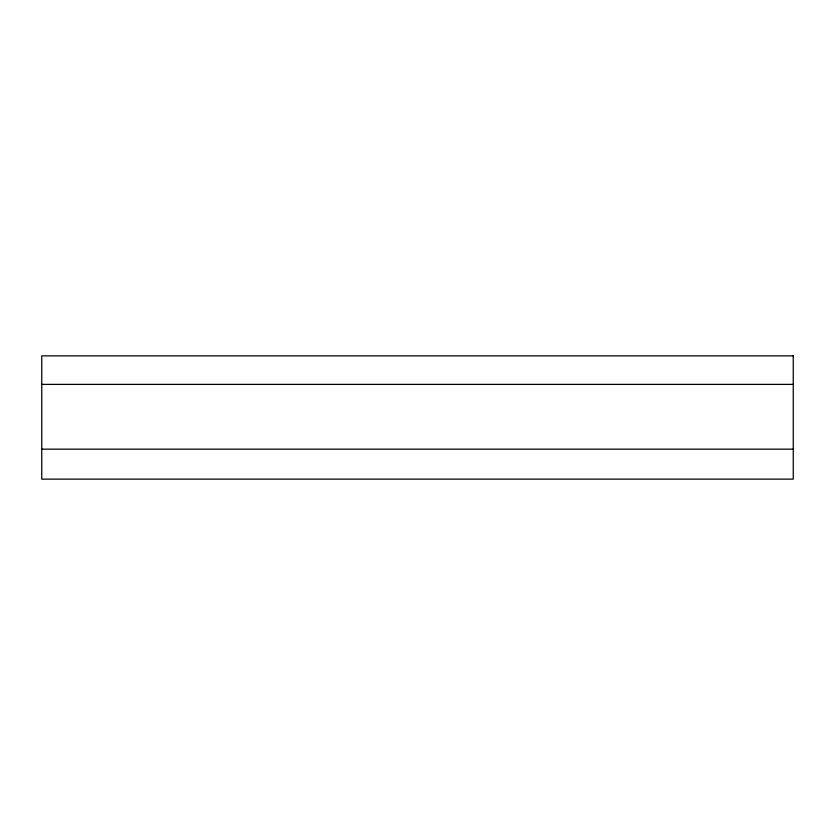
<?xml version="1.0" encoding="UTF-8"?>
<svg xmlns="http://www.w3.org/2000/svg" width="835" height="835" viewBox="0 0 835 835"><rect width="100%" height="100%" fill="white"/><g stroke="black" fill="none" stroke-linecap="round" stroke-linejoin="round"><path stroke-width="1.25" d="M41.75 384.382L793.25 384.382M41.75 449.157L793.25 449.157M793.25 355.867L41.75 355.867L41.75 479.133L793.25 479.133L793.25 355.867"/></g></svg>
